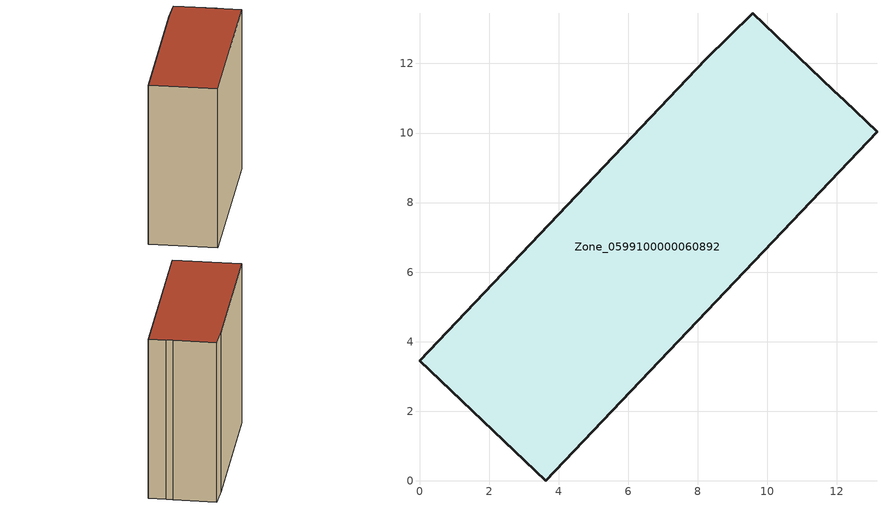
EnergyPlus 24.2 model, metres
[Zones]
Zone_0599100000060892
 floor ground (C_G): 13.15,10.04 3.64,0 0,3.45 8.22,12.12 9.57,13.45 11.89,11.23 12.22,10.92 z0
 wall outside (C_F): 3.64,0 13.15,10.04 12.22,10.92 11.89,11.23 9.57,13.45 8.22,12.12 0,3.45 3.64,0 z0:12.54
 roof outside (C_R): 9.57,13.45 8.22,12.12 0,3.45 3.64,0 13.15,10.04 12.22,10.92 11.89,11.23 z12.54
[BUILDING]
Pand.0599100000060892: North Axis=0; Terrain=City; Loads Convergence Tolerance Value=0.04; Temperature Convergence Tolerance Value=0.4; Solar Distribution=FullExterior; Maximum Number of Warmup Days=25; Minimum Number of Warmup Days=1
[Site:Location]
Rotterdam.The.Hague.AP_ZH_NLD Design_Conditions: Latitude=51.96; Longitude=4.45; Time Zone=1; Elevation=-4.5
[SITE:GROUNDTEMPERATURE:BUILDINGSURFACE]
18, 18, 18, 18, 18, 18, 18, 18, 18, 18, 18, 18
[MATERIAL] Thermal Absorptance=0.9; Solar Absorptance=0.7; Visible Absorptance=0.7
Name | Roughness | Thickness | Conductivity | Density | Specific Heat
G.TI.1946 | MediumSmooth | 0.15 | 1 | 540 | 1210
F.TI.1946 | Rough | 0.3 | 0.857143 | 1920 | 840
R.TI.1946 | MediumRough | 0.2 | 0.1 | 1500 | 1000
[CONSTRUCTION]
C_G: G.TI.1946
C_F: F.TI.1946
C_R: R.TI.1946
[ZONE]
Zone_0599100000060892: Type=1; Multiplier=1; Ceiling Height=Autocalculate; Volume=Autocalculate; Floor Area=autocalculate; Part of Total Floor Area=Yes
[ZONEINFILTRATION:DESIGNFLOWRATE]
Infil_Zone_0599100000060892: Zone or ZoneList or Space or SpaceList=Zone_0599100000060892; Schedule=AlwaysOn; Design Flow Rate Calculation Method=Flow/Area; Flow Rate per Floor Area=0.003; Constant Term Coefficient=1; Temperature Term Coefficient=0; Velocity Term Coefficient=0; Velocity Squared Term Coefficient=0
[HVACTEMPLATE:ZONE:IDEALLOADSAIRSYSTEM]
Zone_0599100000060892: Maximum Heating Supply Air Temperature=50; Minimum Cooling Supply Air Temperature=13; Maximum Heating Supply Air Humidity Ratio=0.0156; Minimum Cooling Supply Air Humidity Ratio=0.0077; Heating Limit=NoLimit; Cooling Limit=NoLimit; Dehumidification Control Type=ConstantSensibleHeatRatio; Cooling Sensible Heat Ratio=0.7; Dehumidification Setpoint=60; Humidification Control Type=None; Humidification Setpoint=30; Outdoor Air Method=None; Outdoor Air Flow Rate per Person=0.00944; Outdoor Air Flow Rate per Zone Floor Area=0; Outdoor Air Flow Rate per Zone=0; Demand Controlled Ventilation Type=None; Outdoor Air Economizer Type=NoEconomizer; Heat Recovery Type=None; Sensible Heat Recovery Effectiveness=0.7; Latent Heat Recovery Effectiveness=0.65
[ZONECONTROL:THERMOSTAT]
ThermostatControl_Zone_0599100000060892: Zone or ZoneList=Zone_0599100000060892; Control Type Schedule=DualSetpointControlType; Control 1=Thermostat_Zone_0599100000060892; Temperature Difference Between Cutout And Setpoint=0
[THERMOSTATSETPOINT:DUALSETPOINT]
Thermostat_Zone_0599100000060892: Heating Setpoint Temperature Schedule=HeatingSetpoint_Zone_0599100000060892; Cooling Setpoint Temperature Schedule=CoolingSetpoint_Zone_0599100000060892
[SCHEDULE:COMPACT]
HeatingSetpoint_Zone_0599100000060892: Through: 12/31, For: AllDays, Until: 24:00, 21
CoolingSetpoint_Zone_0599100000060892: Through: 12/31, For: AllDays, Until: 24:00, 24
DualSetpointControlType: Through: 12/31, For: AllDays, Until: 24:00, 4
AlwaysOn: Through: 12/31, For: AllDays, Until: 24:00, 1
